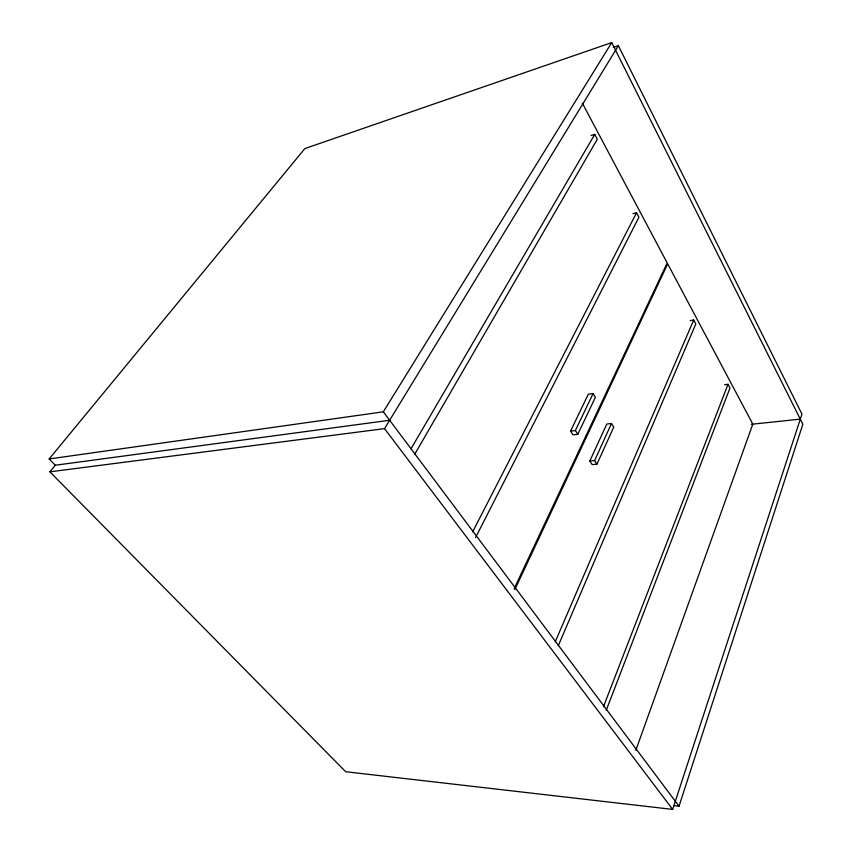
<?xml version="1.0" encoding="UTF-8"?>
<svg xmlns="http://www.w3.org/2000/svg" width="852" height="852" viewBox="0 0 852 852"><rect width="100%" height="100%" fill="white"/><g stroke="black" fill="none" stroke-linecap="round" stroke-linejoin="round"><path stroke-width="1.28" d="M673.751 805.619L679.033 806.216L802.85 424.232L611.725 42.6L304.888 148.557L49.15 458.962L55.284 465.235L389.652 420.26M55.284 465.235L49.895 471.838L345.667 771.72L672.665 809.4L801.956 414.093L618.371 45.678L613.333 47.403M635.869 750.175L752.817 424.126L667.68 263.854L514.874 589.541M606.198 710.376L729.983 387.99L728.023 384.316L724.551 384.763M603.45 706.745L728.023 384.316M558.284 645.709L695.828 323.941L693.709 319.99L690.173 320.586M555.227 641.833L693.709 319.99M596.933 464.17L613.759 427.097L611.523 423.476L606.805 424.019L589.818 460.985L592.151 464.606L596.933 464.17L594.611 460.549L611.523 423.476M514.182 588.625L667.201 262.948L582.342 103.177M577.784 434.307L595.388 397.32L593.077 393.571L588.327 394.199L570.552 431.091L572.97 434.839L577.784 434.307L575.377 430.548L593.077 393.571M475.544 537.623L638.915 217.228L636.529 212.766L632.908 213.639M472.658 531.818L636.529 212.766M414.775 454.116L597.316 139.227L594.728 134.392L591.043 135.468M410.898 448.993L594.728 134.392M49.895 471.838L384.529 428.631L618.371 45.678M49.15 458.962L383.325 411.825L611.725 42.6M570.552 431.091L575.377 430.548M751.347 424.285L800.305 419.141M589.818 460.985L594.611 460.549M384.529 428.631L672.665 809.4M383.325 411.825L679.033 806.216"/></g></svg>
